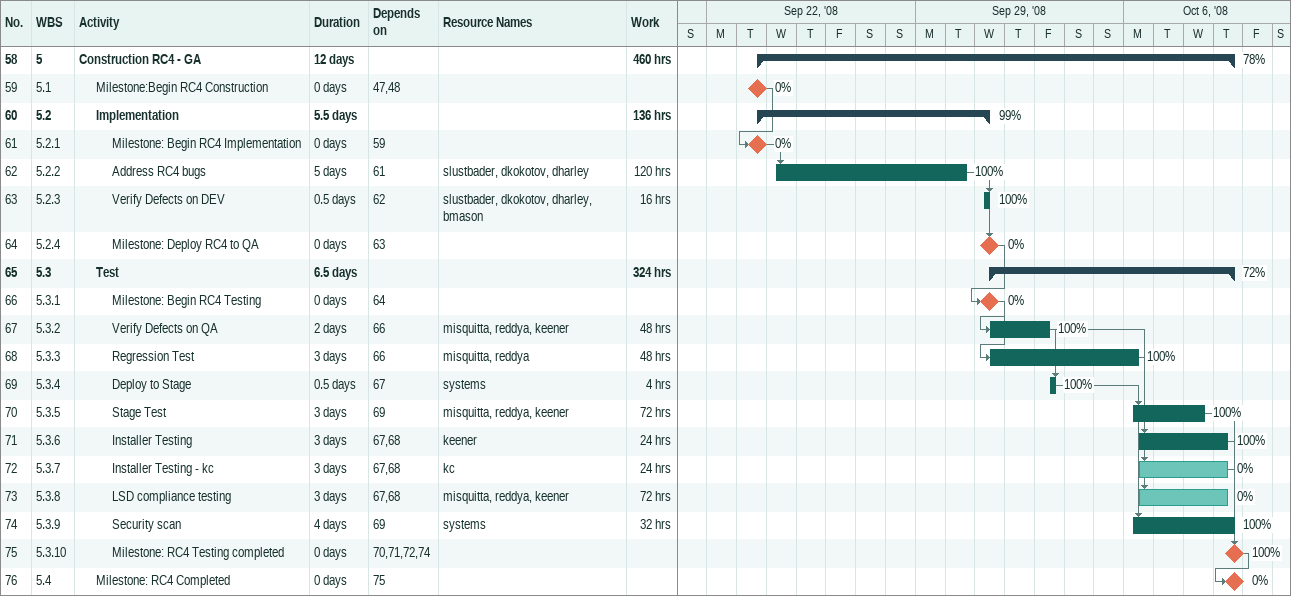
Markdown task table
| ID | WBS | Task | Duration | Start | Finish | Predecessors | Resources | % complete | Work (h) |
|---|---|---|---|---|---|---|---|---|---|
| 58 | 5 | **Construction RC4 - GA** | 12d | 2008-09-23 | 2008-10-09 |  |  | 78 | 460 |
| 59 | 5.1 | Milestone:Begin RC4 Construction | 0d | 2008-09-23 | 2008-09-23 | 47, 48 |  | 0 |  |
| 60 | 5.2 | **Implementation** | 5.5d | 2008-09-23 | 2008-10-01 |  |  | 99 | 136 |
| 61 | 5.2.1 | Milestone: Begin RC4 Implementation | 0d | 2008-09-23 | 2008-09-23 | 59 |  | 0 |  |
| 62 | 5.2.2 | Address RC4 bugs | 5d | 2008-09-24 | 2008-09-30 | 61 | slustbader, dkokotov, dharley | 100 | 120 |
| 63 | 5.2.3 | Verify Defects on DEV | 0.5d | 2008-10-01 | 2008-10-01 | 62 | slustbader, dkokotov, dharley, bmason | 100 | 16 |
| 64 | 5.2.4 | Milestone: Deploy RC4 to QA | 0d | 2008-10-01 | 2008-10-01 | 63 |  | 0 |  |
| 65 | 5.3 | **Test** | 6.5d | 2008-10-01 | 2008-10-09 |  |  | 72 | 324 |
| 66 | 5.3.1 | Milestone: Begin RC4 Testing | 0d | 2008-10-01 | 2008-10-01 | 64 |  | 0 |  |
| 67 | 5.3.2 | Verify Defects on QA | 2d | 2008-10-01 | 2008-10-03 | 66 | misquitta, reddya, keener | 100 | 48 |
| 68 | 5.3.3 | Regression Test | 3d | 2008-10-01 | 2008-10-06 | 66 | misquitta, reddya | 100 | 48 |
| 69 | 5.3.4 | Deploy to Stage | 0.5d | 2008-10-03 | 2008-10-03 | 67 | systems | 100 | 4 |
| 70 | 5.3.5 | Stage Test | 3d | 2008-10-06 | 2008-10-08 | 69 | misquitta, reddya, keener | 100 | 72 |
| 71 | 5.3.6 | Installer Testing | 3d | 2008-10-06 | 2008-10-09 | 67, 68 | keener | 100 | 24 |
| 72 | 5.3.7 | Installer Testing - kc | 3d | 2008-10-06 | 2008-10-09 | 67, 68 | kc | 0 | 24 |
| 73 | 5.3.8 | LSD compliance testing | 3d | 2008-10-06 | 2008-10-09 | 67, 68 | misquitta, reddya, keener | 0 | 72 |
| 74 | 5.3.9 | Security scan | 4d | 2008-10-06 | 2008-10-09 | 69 | systems | 100 | 32 |
| 75 | 5.3.10 | Milestone: RC4 Testing completed | 0d | 2008-10-09 | 2008-10-09 | 70, 71, 72, 74 |  | 100 |  |
| 76 | 5.4 | Milestone: RC4 Completed | 0d | 2008-10-09 | 2008-10-09 | 75 |  | 0 |  |
